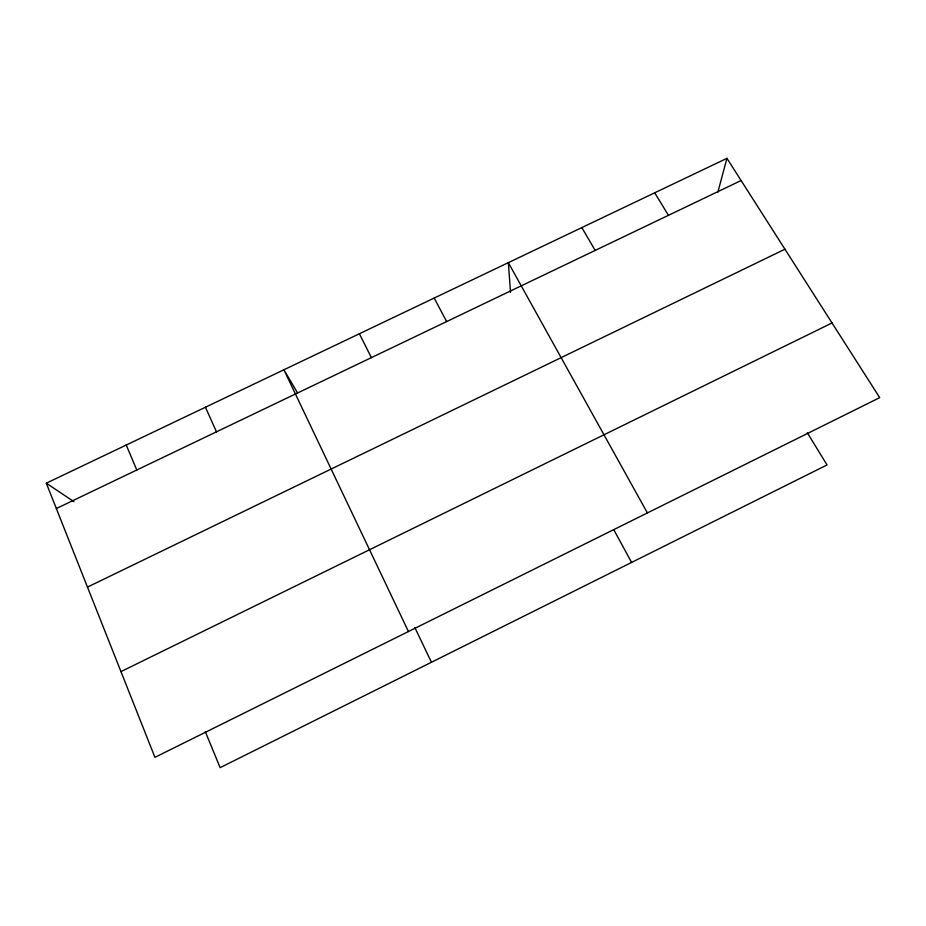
<?xml version="1.0" encoding="UTF-8"?>
<svg xmlns="http://www.w3.org/2000/svg" width="926" height="926" viewBox="0 0 926 926"><rect width="100%" height="100%" fill="white"/><g stroke="black" fill="none" stroke-linecap="round" stroke-linejoin="round"><path stroke-width="1.39" d="M717.87 192.133L726.933 158.334L46.3 483.187L154.931 757.341L879.7 397.648L726.933 158.334M120.959 671.616L832.023 322.966M87.472 587.096L784.947 249.21M56.347 508.536L741.101 180.524M46.3 483.187L73.941 501.672M807.391 432.859L827.034 464.945L220.133 767.666L205.317 731.656M654.705 192.816L668.456 215.33M297.501 392.821L283.912 369.787L408.435 631.532M581.852 227.588L595.163 250.437M647.401 512.935L508.351 262.66L510.539 292.373M613.799 529.73L631.59 562.429M434.201 298.056L446.633 321.577M359.392 333.754L371.372 357.633M414.894 627.643L431.447 662.264M205.433 407.232L216.476 431.829M126.237 445.036L136.782 470.003"/></g></svg>
